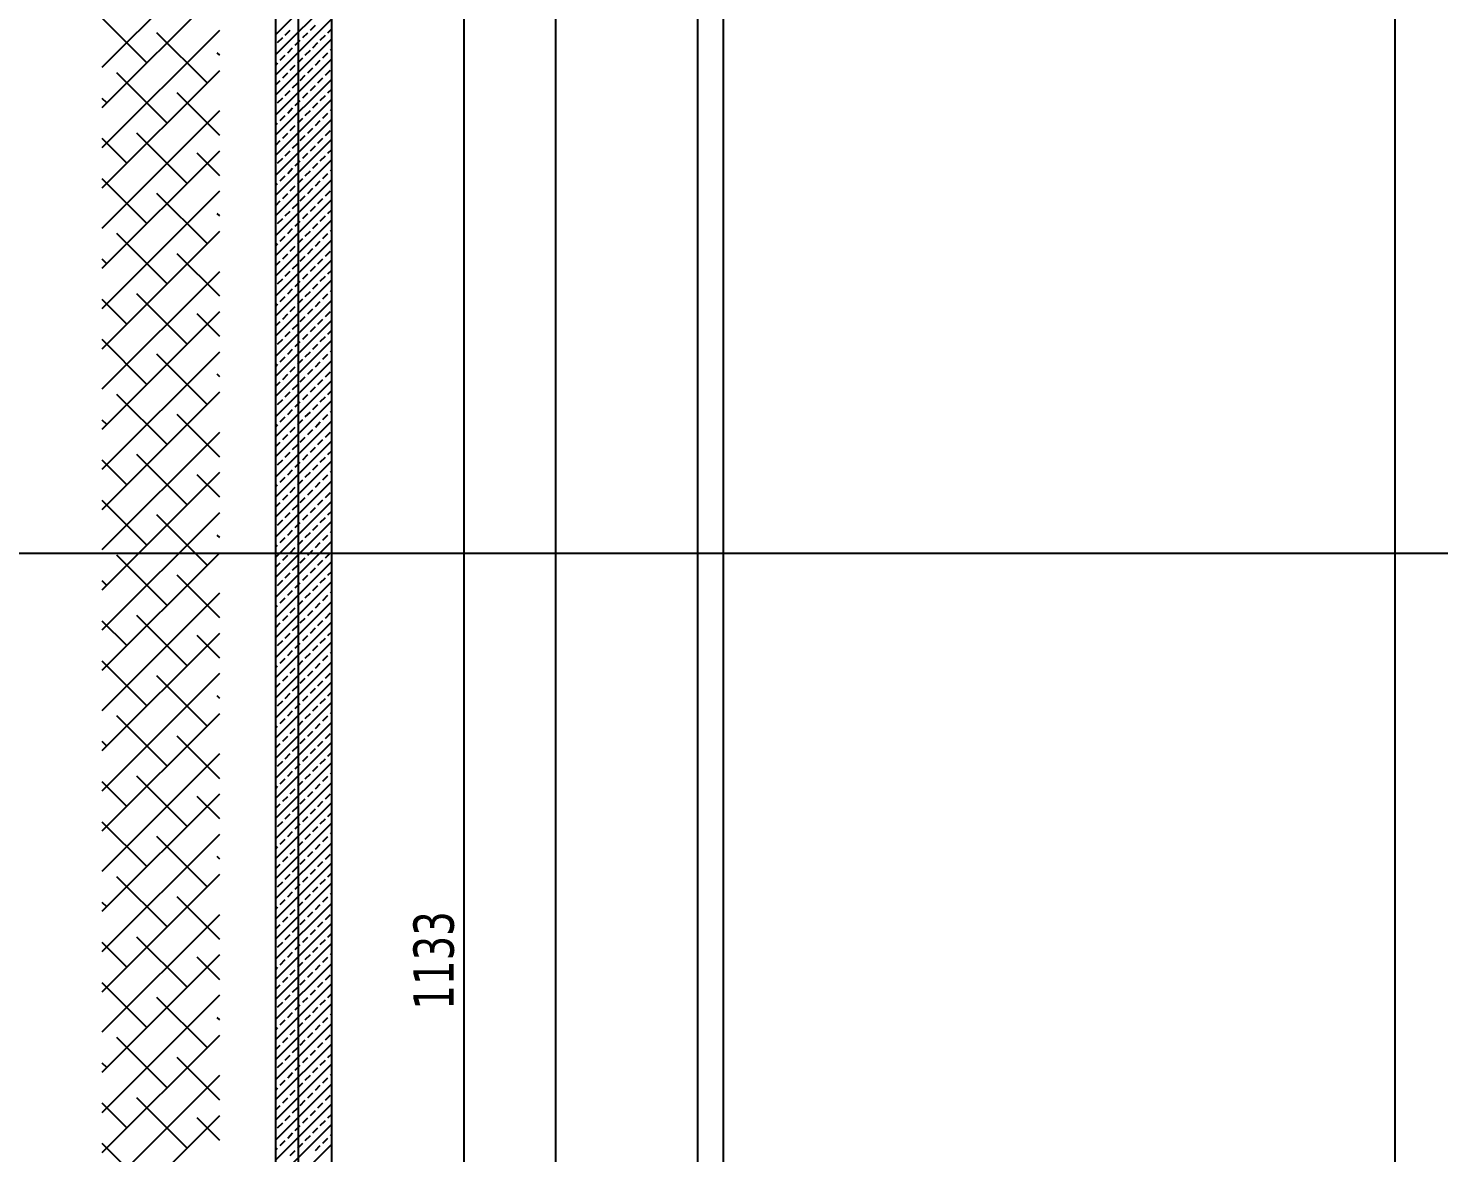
# Model space of a CAD drawing. Header units: millimetres. Extents: x 43168.9 to 43194.6, y -25545.1 to -25543.4.
# Drawn here: x 43169.0419 to 43169.1679, y -25544.6875 to -25544.587 of the extents above; entities that cross this region are included whole.
import ezdxf

# ---------------------------------------------------------------- set-up
doc = ezdxf.new("R2010")
doc.units = ezdxf.units.MM
doc.header["$LTSCALE"] = 200
doc.linetypes.add('DASHDOT', pattern=[1, 0.5, -0.25, 0, -0.25])
doc.linetypes.add('DASHDOT2', pattern=[0.5, 0.25, -0.125, 0, -0.125])
for name, color, linetype in [('aks_sgh', 5, 'DASHDOT2'), ('kolon-b.a_sgh', 6, 'Continuous'), ('olcuic_sgh', 183, 'Continuous'), ('tarama-betonarme_sgh', 223, 'Continuous'), ('tarama-zemin_sgh', 197, 'Continuous'), ('yapi-yaklasma_sgh', 41, 'DASHDOT')]:
    doc.layers.add(name, color=color, linetype=linetype)
doc.styles.add('dim', font='VERDANA.TTF', dxfattribs={"width": 0.7})

msp = doc.modelspace()

# ---------------------------------------------------------------- linework, layer by layer
at = {"layer": 'aks_sgh'}
for p, q in [((43169.066, -25543.74092), (43169.066, -25544.78992)), ((43169.089, -25543.74092), (43169.089, -25544.78992)), ((43169.99088, -25544.63392), (43169.01488, -25544.63392))]:
    msp.add_line(p, q, dxfattribs=at)
at = {"layer": 'kolon-b.a_sgh'}
for p, q in [((43169.064, -25544.78854), (43169.064, -25544.55692)), ((43169.069, -25544.78354), (43169.069, -25544.55692))]:
    msp.add_line(p, q, dxfattribs=at)
at = {"layer": 'olcuic_sgh'}
for p, q in [((43169.10169, -25543.91167), (43169.10169, -25544.78367)), ((43169.08081, -25544.55667), (43169.08081, -25544.78367))]:
    msp.add_line(p, q, dxfattribs=at)
at = {"layer": 'tarama-betonarme_sgh'}
for p, q in [((43169.064, -25544.58753), (43169.069, -25544.58253)), ((43169.064, -25544.58933), (43169.069, -25544.58433)), ((43169.064, -25544.59113), (43169.069, -25544.58613)), ((43169.06709, -25544.58714), (43169.06754, -25544.58669)), ((43169.064, -25544.59292), (43169.069, -25544.58792)), ((43169.06417, -25544.58826), (43169.06462, -25544.58781)), ((43169.06484, -25544.58759), (43169.06529, -25544.58714)), ((43169.06574, -25544.58849), (43169.06619, -25544.58804)), ((43169.06641, -25544.58781), (43169.06686, -25544.58737)), ((43169.06798, -25544.58804), (43169.06843, -25544.58759)), ((43169.06866, -25544.58737), (43169.069, -25544.58702)), ((43169.06439, -25544.58983), (43169.06484, -25544.58939)), ((43169.06507, -25544.58916), (43169.06551, -25544.58871)), ((43169.06664, -25544.58939), (43169.06709, -25544.58894)), ((43169.06731, -25544.58871), (43169.06776, -25544.58826)), ((43169.06821, -25544.58961), (43169.06866, -25544.58916)), ((43169.06888, -25544.58894), (43169.069, -25544.58882)), ((43169.064, -25544.59472), (43169.069, -25544.58972)), ((43169.064, -25544.59023), (43169.06417, -25544.59006)), ((43169.06529, -25544.59073), (43169.06574, -25544.59028)), ((43169.06596, -25544.59006), (43169.06641, -25544.58961)), ((43169.06686, -25544.59096), (43169.06731, -25544.59051)), ((43169.06754, -25544.59028), (43169.06798, -25544.58983)), ((43169.064, -25544.59651), (43169.069, -25544.59151)), ((43169.064, -25544.59202), (43169.06439, -25544.59163)), ((43169.06462, -25544.59141), (43169.06507, -25544.59096)), ((43169.06551, -25544.5923), (43169.06596, -25544.59186)), ((43169.06619, -25544.59163), (43169.06664, -25544.59118)), ((43169.06776, -25544.59186), (43169.06821, -25544.59141)), ((43169.06843, -25544.59118), (43169.06888, -25544.59073)), ((43169.06417, -25544.59365), (43169.06462, -25544.5932)), ((43169.06484, -25544.59298), (43169.06529, -25544.59253)), ((43169.06641, -25544.5932), (43169.06686, -25544.59275)), ((43169.06709, -25544.59253), (43169.06754, -25544.59208)), ((43169.06798, -25544.59343), (43169.06843, -25544.59298)), ((43169.06866, -25544.59275), (43169.069, -25544.59241)), ((43169.064, -25544.59831), (43169.069, -25544.59331)), ((43169.06507, -25544.59455), (43169.06551, -25544.5941)), ((43169.06574, -25544.59388), (43169.06619, -25544.59343)), ((43169.06664, -25544.59477), (43169.06709, -25544.59433)), ((43169.06731, -25544.5941), (43169.06776, -25544.59365)), ((43169.06888, -25544.59433), (43169.069, -25544.59421)), ((43169.064, -25544.60011), (43169.069, -25544.59511)), ((43169.064, -25544.59562), (43169.06417, -25544.59545)), ((43169.06439, -25544.59522), (43169.06484, -25544.59477)), ((43169.06529, -25544.59612), (43169.06574, -25544.59567)), ((43169.06596, -25544.59545), (43169.06641, -25544.595)), ((43169.06754, -25544.59567), (43169.06798, -25544.59522)), ((43169.06821, -25544.595), (43169.06866, -25544.59455)), ((43169.064, -25544.6019), (43169.069, -25544.5969)), ((43169.06462, -25544.59679), (43169.06507, -25544.59635)), ((43169.06619, -25544.59702), (43169.06664, -25544.59657)), ((43169.06686, -25544.59635), (43169.06731, -25544.5959)), ((43169.06776, -25544.59724), (43169.06821, -25544.59679)), ((43169.06843, -25544.59657), (43169.06888, -25544.59612)), ((43169.064, -25544.59741), (43169.06439, -25544.59702)), ((43169.06484, -25544.59837), (43169.06529, -25544.59792)), ((43169.06551, -25544.59769), (43169.06596, -25544.59724)), ((43169.06641, -25544.59859), (43169.06686, -25544.59814)), ((43169.06709, -25544.59792), (43169.06754, -25544.59747)), ((43169.06866, -25544.59814), (43169.069, -25544.5978)), ((43169.064, -25544.6037), (43169.069, -25544.5987)), ((43169.06417, -25544.59904), (43169.06462, -25544.59859)), ((43169.06507, -25544.59994), (43169.06551, -25544.59949)), ((43169.06574, -25544.59926), (43169.06619, -25544.59882)), ((43169.06731, -25544.59949), (43169.06776, -25544.59904)), ((43169.06798, -25544.59882), (43169.06843, -25544.59837)), ((43169.064, -25544.60549), (43169.069, -25544.60049)), ((43169.06439, -25544.60061), (43169.06484, -25544.60016)), ((43169.06596, -25544.60084), (43169.06641, -25544.60039)), ((43169.06664, -25544.60016), (43169.06709, -25544.59971)), ((43169.06754, -25544.60106), (43169.06798, -25544.60061)), ((43169.06821, -25544.60039), (43169.06866, -25544.59994)), ((43169.06888, -25544.59971), (43169.069, -25544.5996)), ((43169.064, -25544.601), (43169.06417, -25544.60084)), ((43169.06462, -25544.60218), (43169.06507, -25544.60173)), ((43169.06529, -25544.60151), (43169.06574, -25544.60106)), ((43169.06619, -25544.60241), (43169.06664, -25544.60196)), ((43169.06686, -25544.60173), (43169.06731, -25544.60128)), ((43169.06843, -25544.60196), (43169.06888, -25544.60151)), ((43169.064, -25544.60729), (43169.069, -25544.60229)), ((43169.064, -25544.6028), (43169.06439, -25544.60241)), ((43169.06551, -25544.60308), (43169.06596, -25544.60263)), ((43169.06709, -25544.60331), (43169.06754, -25544.60286)), ((43169.06776, -25544.60263), (43169.06821, -25544.60218)), ((43169.06866, -25544.60353), (43169.069, -25544.60319)), ((43169.064, -25544.60909), (43169.069, -25544.60409)), ((43169.06417, -25544.60443), (43169.06462, -25544.60398)), ((43169.06484, -25544.60375), (43169.06529, -25544.60331)), ((43169.06574, -25544.60465), (43169.06619, -25544.6042)), ((43169.06641, -25544.60398), (43169.06686, -25544.60353)), ((43169.06731, -25544.60488), (43169.06776, -25544.60443)), ((43169.06798, -25544.6042), (43169.06843, -25544.60375)), ((43169.06439, -25544.606), (43169.06484, -25544.60555)), ((43169.06507, -25544.60533), (43169.06551, -25544.60488)), ((43169.06596, -25544.60622), (43169.06641, -25544.60577)), ((43169.06664, -25544.60555), (43169.06709, -25544.6051)), ((43169.06821, -25544.60577), (43169.06866, -25544.60533)), ((43169.06888, -25544.6051), (43169.069, -25544.60498)), ((43169.064, -25544.61088), (43169.069, -25544.60588)), ((43169.064, -25544.60639), (43169.06417, -25544.60622)), ((43169.06529, -25544.6069), (43169.06574, -25544.60645)), ((43169.06686, -25544.60712), (43169.06731, -25544.60667)), ((43169.06754, -25544.60645), (43169.06798, -25544.606)), ((43169.06843, -25544.60735), (43169.06888, -25544.6069)), ((43169.064, -25544.61268), (43169.069, -25544.60768)), ((43169.064, -25544.60819), (43169.06439, -25544.6078)), ((43169.06462, -25544.60757), (43169.06507, -25544.60712)), ((43169.06551, -25544.60847), (43169.06596, -25544.60802)), ((43169.06619, -25544.6078), (43169.06664, -25544.60735)), ((43169.06709, -25544.60869), (43169.06754, -25544.60824)), ((43169.06776, -25544.60802), (43169.06821, -25544.60757)), ((43169.064, -25544.61447), (43169.069, -25544.60947)), ((43169.06417, -25544.60982), (43169.06462, -25544.60937)), ((43169.06484, -25544.60914), (43169.06529, -25544.60869)), ((43169.06574, -25544.61004), (43169.06619, -25544.60959)), ((43169.06641, -25544.60937), (43169.06686, -25544.60892)), ((43169.06798, -25544.60959), (43169.06843, -25544.60914)), ((43169.06866, -25544.60892), (43169.069, -25544.60858)), ((43169.06507, -25544.61071), (43169.06551, -25544.61027)), ((43169.06664, -25544.61094), (43169.06709, -25544.61049)), ((43169.06731, -25544.61027), (43169.06776, -25544.60982)), ((43169.06821, -25544.61116), (43169.06866, -25544.61071)), ((43169.06888, -25544.61049), (43169.069, -25544.61037)), ((43169.064, -25544.61627), (43169.069, -25544.61127)), ((43169.064, -25544.61178), (43169.06417, -25544.61161)), ((43169.06439, -25544.61139), (43169.06484, -25544.61094)), ((43169.06529, -25544.61229), (43169.06574, -25544.61184)), ((43169.06596, -25544.61161), (43169.06641, -25544.61116)), ((43169.06686, -25544.61251), (43169.06731, -25544.61206)), ((43169.06754, -25544.61184), (43169.06798, -25544.61139)), ((43169.064, -25544.61807), (43169.069, -25544.61307)), ((43169.064, -25544.61358), (43169.06439, -25544.61318)), ((43169.06462, -25544.61296), (43169.06507, -25544.61251)), ((43169.06619, -25544.61318), (43169.06664, -25544.61273)), ((43169.06776, -25544.61341), (43169.06821, -25544.61296)), ((43169.06843, -25544.61273), (43169.06888, -25544.61229)), ((43169.06484, -25544.61453), (43169.06529, -25544.61408)), ((43169.06551, -25544.61386), (43169.06596, -25544.61341)), ((43169.06641, -25544.61476), (43169.06686, -25544.61431)), ((43169.06709, -25544.61408), (43169.06754, -25544.61363)), ((43169.06798, -25544.61498), (43169.06843, -25544.61453)), ((43169.06866, -25544.61431), (43169.069, -25544.61396)), ((43169.064, -25544.61986), (43169.069, -25544.61486)), ((43169.06417, -25544.6152), (43169.06462, -25544.61476)), ((43169.06507, -25544.6161), (43169.06551, -25544.61565)), ((43169.06574, -25544.61543), (43169.06619, -25544.61498)), ((43169.06664, -25544.61633), (43169.06709, -25544.61588)), ((43169.06731, -25544.61565), (43169.06776, -25544.6152)), ((43169.06888, -25544.61588), (43169.069, -25544.61576)), ((43169.064, -25544.62166), (43169.069, -25544.61666)), ((43169.064, -25544.61717), (43169.06417, -25544.617)), ((43169.06439, -25544.61678), (43169.06484, -25544.61633)), ((43169.06596, -25544.617), (43169.06641, -25544.61655)), ((43169.06754, -25544.61722), (43169.06798, -25544.61678)), ((43169.06821, -25544.61655), (43169.06866, -25544.6161)), ((43169.06462, -25544.61835), (43169.06507, -25544.6179)), ((43169.06529, -25544.61767), (43169.06574, -25544.61722)), ((43169.06619, -25544.61857), (43169.06664, -25544.61812)), ((43169.06686, -25544.6179), (43169.06731, -25544.61745)), ((43169.06776, -25544.6188), (43169.06821, -25544.61835)), ((43169.06843, -25544.61812), (43169.06888, -25544.61767)), ((43169.064, -25544.62345), (43169.069, -25544.61845)), ((43169.064, -25544.61896), (43169.06439, -25544.61857)), ((43169.06484, -25544.61992), (43169.06529, -25544.61947)), ((43169.06551, -25544.61925), (43169.06596, -25544.6188)), ((43169.06709, -25544.61947), (43169.06754, -25544.61902)), ((43169.06866, -25544.61969), (43169.069, -25544.61935)), ((43169.064, -25544.62525), (43169.069, -25544.62025)), ((43169.06417, -25544.62059), (43169.06462, -25544.62014)), ((43169.06574, -25544.62082), (43169.06619, -25544.62037)), ((43169.06641, -25544.62014), (43169.06686, -25544.61969)), ((43169.06731, -25544.62104), (43169.06776, -25544.62059)), ((43169.06798, -25544.62037), (43169.06843, -25544.61992)), ((43169.064, -25544.62705), (43169.069, -25544.62205)), ((43169.06439, -25544.62216), (43169.06484, -25544.62171)), ((43169.06507, -25544.62149), (43169.06551, -25544.62104)), ((43169.06596, -25544.62239), (43169.06641, -25544.62194)), ((43169.06664, -25544.62171), (43169.06709, -25544.62127)), ((43169.06754, -25544.62261), (43169.06798, -25544.62216)), ((43169.06821, -25544.62194), (43169.06866, -25544.62149)), ((43169.06888, -25544.62127), (43169.069, -25544.62115)), ((43169.064, -25544.62256), (43169.06417, -25544.62239)), ((43169.06462, -25544.62374), (43169.06507, -25544.62329)), ((43169.06529, -25544.62306), (43169.06574, -25544.62261)), ((43169.06686, -25544.62329), (43169.06731, -25544.62284)), ((43169.06843, -25544.62351), (43169.06888, -25544.62306)), ((43169.064, -25544.62884), (43169.069, -25544.62384)), ((43169.064, -25544.62435), (43169.06439, -25544.62396)), ((43169.06551, -25544.62463), (43169.06596, -25544.62418)), ((43169.06619, -25544.62396), (43169.06664, -25544.62351)), ((43169.06709, -25544.62486), (43169.06754, -25544.62441)), ((43169.06776, -25544.62418), (43169.06821, -25544.62374)), ((43169.064, -25544.63064), (43169.069, -25544.62564)), ((43169.06417, -25544.62598), (43169.06462, -25544.62553)), ((43169.06484, -25544.62531), (43169.06529, -25544.62486)), ((43169.06574, -25544.6262), (43169.06619, -25544.62576)), ((43169.06641, -25544.62553), (43169.06686, -25544.62508)), ((43169.06798, -25544.62576), (43169.06843, -25544.62531)), ((43169.06866, -25544.62508), (43169.069, -25544.62474)), ((43169.06439, -25544.62755), (43169.06484, -25544.6271)), ((43169.06507, -25544.62688), (43169.06551, -25544.62643)), ((43169.06664, -25544.6271), (43169.06709, -25544.62665)), ((43169.06731, -25544.62643), (43169.06776, -25544.62598)), ((43169.06821, -25544.62733), (43169.06866, -25544.62688)), ((43169.06888, -25544.62665), (43169.069, -25544.62654)), ((43169.064, -25544.63243), (43169.069, -25544.62743)), ((43169.064, -25544.62794), (43169.06417, -25544.62778)), ((43169.06529, -25544.62845), (43169.06574, -25544.628)), ((43169.06596, -25544.62778), (43169.06641, -25544.62733)), ((43169.06686, -25544.62867), (43169.06731, -25544.62823)), ((43169.06754, -25544.628), (43169.06798, -25544.62755)), ((43169.06843, -25544.6289), (43169.06888, -25544.62845)), ((43169.064, -25544.63423), (43169.069, -25544.62923)), ((43169.064, -25544.62974), (43169.06439, -25544.62935)), ((43169.06462, -25544.62912), (43169.06507, -25544.62867)), ((43169.06551, -25544.63002), (43169.06596, -25544.62957)), ((43169.06619, -25544.62935), (43169.06664, -25544.6289)), ((43169.06776, -25544.62957), (43169.06821, -25544.62912)), ((43169.06417, -25544.63137), (43169.06462, -25544.63092)), ((43169.06484, -25544.6307), (43169.06529, -25544.63025)), ((43169.06641, -25544.63092), (43169.06686, -25544.63047)), ((43169.06709, -25544.63025), (43169.06754, -25544.6298)), ((43169.06798, -25544.63114), (43169.06843, -25544.6307)), ((43169.06866, -25544.63047), (43169.069, -25544.63013)), ((43169.064, -25544.63603), (43169.069, -25544.63103)), ((43169.06507, -25544.63227), (43169.06551, -25544.63182)), ((43169.06574, -25544.63159), (43169.06619, -25544.63114)), ((43169.06664, -25544.63249), (43169.06709, -25544.63204)), ((43169.06731, -25544.63182), (43169.06776, -25544.63137)), ((43169.06821, -25544.63272), (43169.06866, -25544.63227)), ((43169.06888, -25544.63204), (43169.069, -25544.63192)), ((43169.064, -25544.63782), (43169.069, -25544.63282)), ((43169.064, -25544.63333), (43169.06417, -25544.63316)), ((43169.06439, -25544.63294), (43169.06484, -25544.63249)), ((43169.06529, -25544.63384), (43169.06574, -25544.63339)), ((43169.06596, -25544.63316), (43169.06641, -25544.63272)), ((43169.06754, -25544.63339), (43169.06798, -25544.63294)), ((43169.064, -25544.63962), (43169.069, -25544.63462)), ((43169.064, -25544.63513), (43169.06439, -25544.63474)), ((43169.06462, -25544.63451), (43169.06507, -25544.63406)), ((43169.06619, -25544.63474), (43169.06664, -25544.63429)), ((43169.06686, -25544.63406), (43169.06731, -25544.63361)), ((43169.06776, -25544.63496), (43169.06821, -25544.63451)), ((43169.06843, -25544.63429), (43169.06888, -25544.63384)), ((43169.06484, -25544.63608), (43169.06529, -25544.63563)), ((43169.06551, -25544.63541), (43169.06596, -25544.63496)), ((43169.06641, -25544.63631), (43169.06686, -25544.63586)), ((43169.06709, -25544.63563), (43169.06754, -25544.63519)), ((43169.06866, -25544.63586), (43169.069, -25544.63552)), ((43169.064, -25544.64141), (43169.069, -25544.63641)), ((43169.06417, -25544.63676), (43169.06462, -25544.63631)), ((43169.06507, -25544.63765), (43169.06551, -25544.63721)), ((43169.06574, -25544.63698), (43169.06619, -25544.63653)), ((43169.06731, -25544.63721), (43169.06776, -25544.63676)), ((43169.06798, -25544.63653), (43169.06843, -25544.63608)), ((43169.06888, -25544.63743), (43169.069, -25544.63731)), ((43169.064, -25544.64321), (43169.069, -25544.63821)), ((43169.064, -25544.63872), (43169.06417, -25544.63855)), ((43169.06439, -25544.63833), (43169.06484, -25544.63788)), ((43169.06596, -25544.63855), (43169.06641, -25544.6381)), ((43169.06664, -25544.63788), (43169.06709, -25544.63743)), ((43169.06754, -25544.63878), (43169.06798, -25544.63833)), ((43169.06821, -25544.6381), (43169.06866, -25544.63765)), ((43169.06462, -25544.6399), (43169.06507, -25544.63945)), ((43169.06529, -25544.63923), (43169.06574, -25544.63878)), ((43169.06619, -25544.64012), (43169.06664, -25544.63968)), ((43169.06686, -25544.63945), (43169.06731, -25544.639)), ((43169.06843, -25544.63968), (43169.06888, -25544.63923)), ((43169.064, -25544.64501), (43169.069, -25544.64001)), ((43169.064, -25544.64052), (43169.06439, -25544.64012)), ((43169.06484, -25544.64147), (43169.06529, -25544.64102)), ((43169.06551, -25544.6408), (43169.06596, -25544.64035)), ((43169.06709, -25544.64102), (43169.06754, -25544.64057)), ((43169.06776, -25544.64035), (43169.06821, -25544.6399)), ((43169.06866, -25544.64125), (43169.069, -25544.6409)), ((43169.064, -25544.6468), (43169.069, -25544.6418)), ((43169.06417, -25544.64214), (43169.06462, -25544.6417)), ((43169.06574, -25544.64237), (43169.06619, -25544.64192)), ((43169.06641, -25544.6417), (43169.06686, -25544.64125)), ((43169.06731, -25544.64259), (43169.06776, -25544.64214)), ((43169.06798, -25544.64192), (43169.06843, -25544.64147)), ((43169.064, -25544.6486), (43169.069, -25544.6436)), ((43169.06439, -25544.64372), (43169.06484, -25544.64327)), ((43169.06507, -25544.64304), (43169.06551, -25544.64259)), ((43169.06596, -25544.64394), (43169.06641, -25544.64349)), ((43169.06664, -25544.64327), (43169.06709, -25544.64282)), ((43169.06821, -25544.64349), (43169.06866, -25544.64304)), ((43169.06888, -25544.64282), (43169.069, -25544.6427)), ((43169.064, -25544.64411), (43169.06417, -25544.64394)), ((43169.06462, -25544.64529), (43169.06507, -25544.64484)), ((43169.06529, -25544.64461), (43169.06574, -25544.64417)), ((43169.06686, -25544.64484), (43169.06731, -25544.64439)), ((43169.06754, -25544.64417), (43169.06798, -25544.64372)), ((43169.06843, -25544.64506), (43169.06888, -25544.64461)), ((43169.064, -25544.65039), (43169.069, -25544.64539)), ((43169.064, -25544.6459), (43169.06439, -25544.64551)), ((43169.06551, -25544.64619), (43169.06596, -25544.64574)), ((43169.06619, -25544.64551), (43169.06664, -25544.64506)), ((43169.06709, -25544.64641), (43169.06754, -25544.64596)), ((43169.06776, -25544.64574), (43169.06821, -25544.64529)), ((43169.064, -25544.65219), (43169.069, -25544.64719)), ((43169.06417, -25544.64753), (43169.06462, -25544.64708)), ((43169.06484, -25544.64686), (43169.06529, -25544.64641)), ((43169.06574, -25544.64776), (43169.06619, -25544.64731)), ((43169.06641, -25544.64708), (43169.06686, -25544.64664)), ((43169.06798, -25544.64731), (43169.06843, -25544.64686)), ((43169.06866, -25544.64664), (43169.069, -25544.64629)), ((43169.06439, -25544.6491), (43169.06484, -25544.64866)), ((43169.06507, -25544.64843), (43169.06551, -25544.64798)), ((43169.06664, -25544.64866), (43169.06709, -25544.64821)), ((43169.06731, -25544.64798), (43169.06776, -25544.64753)), ((43169.06821, -25544.64888), (43169.06866, -25544.64843)), ((43169.06888, -25544.64821), (43169.069, -25544.64809)), ((43169.064, -25544.65399), (43169.069, -25544.64899)), ((43169.064, -25544.6495), (43169.06417, -25544.64933)), ((43169.06529, -25544.65), (43169.06574, -25544.64955)), ((43169.06596, -25544.64933), (43169.06641, -25544.64888)), ((43169.06686, -25544.65023), (43169.06731, -25544.64978)), ((43169.06754, -25544.64955), (43169.06798, -25544.6491)), ((43169.064, -25544.65578), (43169.069, -25544.65078)), ((43169.064, -25544.65129), (43169.06439, -25544.6509)), ((43169.06462, -25544.65068), (43169.06507, -25544.65023)), ((43169.06551, -25544.65157), (43169.06596, -25544.65113)), ((43169.06619, -25544.6509), (43169.06664, -25544.65045)), ((43169.06776, -25544.65113), (43169.06821, -25544.65068)), ((43169.06843, -25544.65045), (43169.06888, -25544.65)), ((43169.06484, -25544.65225), (43169.06529, -25544.6518)), ((43169.06641, -25544.65247), (43169.06686, -25544.65202)), ((43169.06709, -25544.6518), (43169.06754, -25544.65135)), ((43169.06798, -25544.6527), (43169.06843, -25544.65225)), ((43169.06866, -25544.65202), (43169.069, -25544.65168)), ((43169.064, -25544.65758), (43169.069, -25544.65258)), ((43169.06417, -25544.65292), (43169.06462, -25544.65247)), ((43169.06507, -25544.65382), (43169.06551, -25544.65337)), ((43169.06574, -25544.65315), (43169.06619, -25544.6527)), ((43169.06664, -25544.65404), (43169.06709, -25544.65359)), ((43169.06731, -25544.65337), (43169.06776, -25544.65292)), ((43169.06888, -25544.65359), (43169.069, -25544.65348)), ((43169.064, -25544.65938), (43169.069, -25544.65438)), ((43169.064, -25544.65489), (43169.06417, -25544.65472)), ((43169.06439, -25544.65449), (43169.06484, -25544.65404)), ((43169.06529, -25544.65539), (43169.06574, -25544.65494)), ((43169.06596, -25544.65472), (43169.06641, -25544.65427)), ((43169.06754, -25544.65494), (43169.06798, -25544.65449)), ((43169.06821, -25544.65427), (43169.06866, -25544.65382)), ((43169.064, -25544.66117), (43169.069, -25544.65617)), ((43169.06462, -25544.65606), (43169.06507, -25544.65562)), ((43169.06619, -25544.65629), (43169.06664, -25544.65584)), ((43169.06686, -25544.65562), (43169.06731, -25544.65517)), ((43169.06776, -25544.65651), (43169.06821, -25544.65606)), ((43169.06843, -25544.65584), (43169.06888, -25544.65539)), ((43169.064, -25544.65668), (43169.06439, -25544.65629)), ((43169.06484, -25544.65764), (43169.06529, -25544.65719)), ((43169.06551, -25544.65696), (43169.06596, -25544.65651)), ((43169.06641, -25544.65786), (43169.06686, -25544.65741)), ((43169.06709, -25544.65719), (43169.06754, -25544.65674)), ((43169.06866, -25544.65741), (43169.069, -25544.65707)), ((43169.064, -25544.66297), (43169.069, -25544.65797)), ((43169.06417, -25544.65831), (43169.06462, -25544.65786)), ((43169.06574, -25544.65853), (43169.06619, -25544.65808)), ((43169.06731, -25544.65876), (43169.06776, -25544.65831)), ((43169.06798, -25544.65808), (43169.06843, -25544.65764)), ((43169.064, -25544.66476), (43169.069, -25544.65976)), ((43169.06439, -25544.65988), (43169.06484, -25544.65943)), ((43169.06507, -25544.65921), (43169.06551, -25544.65876)), ((43169.06596, -25544.66011), (43169.06641, -25544.65966)), ((43169.06664, -25544.65943), (43169.06709, -25544.65898)), ((43169.06754, -25544.66033), (43169.06798, -25544.65988)), ((43169.06821, -25544.65966), (43169.06866, -25544.65921)), ((43169.06888, -25544.65898), (43169.069, -25544.65887)), ((43169.064, -25544.66027), (43169.06417, -25544.66011)), ((43169.06462, -25544.66145), (43169.06507, -25544.661)), ((43169.06529, -25544.66078), (43169.06574, -25544.66033)), ((43169.06619, -25544.66168), (43169.06664, -25544.66123)), ((43169.06686, -25544.661), (43169.06731, -25544.66055)), ((43169.06843, -25544.66123), (43169.06888, -25544.66078)), ((43169.064, -25544.66656), (43169.069, -25544.66156)), ((43169.064, -25544.66207), (43169.06439, -25544.66168)), ((43169.06551, -25544.66235), (43169.06596, -25544.6619)), ((43169.06709, -25544.66258), (43169.06754, -25544.66213)), ((43169.06776, -25544.6619), (43169.06821, -25544.66145)), ((43169.06866, -25544.6628), (43169.069, -25544.66246)), ((43169.064, -25544.66836), (43169.069, -25544.66336)), ((43169.06417, -25544.6637), (43169.06462, -25544.66325)), ((43169.06484, -25544.66302), (43169.06529, -25544.66258)), ((43169.06574, -25544.66392), (43169.06619, -25544.66347)), ((43169.06641, -25544.66325), (43169.06686, -25544.6628)), ((43169.06731, -25544.66415), (43169.06776, -25544.6637)), ((43169.06798, -25544.66347), (43169.06843, -25544.66302)), ((43169.06439, -25544.66527), (43169.06484, -25544.66482)), ((43169.06507, -25544.6646), (43169.06551, -25544.66415)), ((43169.06664, -25544.66482), (43169.06709, -25544.66437)), ((43169.06821, -25544.66504), (43169.06866, -25544.6646)), ((43169.06888, -25544.66437), (43169.069, -25544.66425)), ((43169.064, -25544.67015), (43169.069, -25544.66515)), ((43169.064, -25544.66566), (43169.06417, -25544.66549)), ((43169.06529, -25544.66617), (43169.06574, -25544.66572)), ((43169.06596, -25544.66549), (43169.06641, -25544.66504)), ((43169.06686, -25544.66639), (43169.06731, -25544.66594)), ((43169.06754, -25544.66572), (43169.06798, -25544.66527)), ((43169.06843, -25544.66662), (43169.06888, -25544.66617)), ((43169.064, -25544.67195), (43169.069, -25544.66695)), ((43169.064, -25544.66746), (43169.06439, -25544.66707)), ((43169.06462, -25544.66684), (43169.06507, -25544.66639)), ((43169.06551, -25544.66774), (43169.06596, -25544.66729)), ((43169.06619, -25544.66707), (43169.06664, -25544.66662)), ((43169.06709, -25544.66796), (43169.06754, -25544.66751)), ((43169.06776, -25544.66729), (43169.06821, -25544.66684)), ((43169.064, -25544.67374), (43169.069, -25544.66874)), ((43169.06417, -25544.66909), (43169.06462, -25544.66864)), ((43169.06484, -25544.66841), (43169.06529, -25544.66796)), ((43169.06641, -25544.66864), (43169.06686, -25544.66819)), ((43169.06798, -25544.66886), (43169.06843, -25544.66841)), ((43169.06866, -25544.66819), (43169.069, -25544.66785)), ((43169.06507, -25544.66998), (43169.06551, -25544.66953)), ((43169.06574, -25544.66931), (43169.06619, -25544.66886)), ((43169.06664, -25544.67021), (43169.06709, -25544.66976)), ((43169.06731, -25544.66953), (43169.06776, -25544.66909)), ((43169.06821, -25544.67043), (43169.06866, -25544.66998)), ((43169.06888, -25544.66976), (43169.069, -25544.66964)), ((43169.064, -25544.67554), (43169.069, -25544.67054)), ((43169.064, -25544.67105), (43169.06417, -25544.67088)), ((43169.06439, -25544.67066), (43169.06484, -25544.67021)), ((43169.06529, -25544.67156), (43169.06574, -25544.67111)), ((43169.06596, -25544.67088), (43169.06641, -25544.67043)), ((43169.06686, -25544.67178), (43169.06731, -25544.67133)), ((43169.06754, -25544.67111), (43169.06798, -25544.67066)), ((43169.064, -25544.67734), (43169.069, -25544.67234)), ((43169.064, -25544.67285), (43169.06439, -25544.67245)), ((43169.06462, -25544.67223), (43169.06507, -25544.67178)), ((43169.06619, -25544.67245), (43169.06664, -25544.672)), ((43169.06776, -25544.67268), (43169.06821, -25544.67223)), ((43169.06843, -25544.672), (43169.06888, -25544.67156)), ((43169.06484, -25544.6738), (43169.06529, -25544.67335)), ((43169.06551, -25544.67313), (43169.06596, -25544.67268)), ((43169.06641, -25544.67402), (43169.06686, -25544.67358)), ((43169.06709, -25544.67335), (43169.06754, -25544.6729)), ((43169.06798, -25544.67425), (43169.06843, -25544.6738)), ((43169.06866, -25544.67358), (43169.069, -25544.67323)), ((43169.064, -25544.67913), (43169.069, -25544.67413)), ((43169.06417, -25544.67447), (43169.06462, -25544.67402)), ((43169.06507, -25544.67537), (43169.06551, -25544.67492)), ((43169.06574, -25544.6747), (43169.06619, -25544.67425)), ((43169.06731, -25544.67492), (43169.06776, -25544.67447)), ((43169.06888, -25544.67515), (43169.069, -25544.67503)), ((43169.064, -25544.68093), (43169.069, -25544.67593)), ((43169.064, -25544.67644), (43169.06417, -25544.67627)), ((43169.06439, -25544.67605), (43169.06484, -25544.6756)), ((43169.06596, -25544.67627), (43169.06641, -25544.67582)), ((43169.06664, -25544.6756), (43169.06709, -25544.67515)), ((43169.06754, -25544.67649), (43169.06798, -25544.67605)), ((43169.06821, -25544.67582), (43169.06866, -25544.67537)), ((43169.06462, -25544.67762), (43169.06507, -25544.67717)), ((43169.06529, -25544.67694), (43169.06574, -25544.67649)), ((43169.06619, -25544.67784), (43169.06664, -25544.67739)), ((43169.06686, -25544.67717), (43169.06731, -25544.67672)), ((43169.06776, -25544.67807), (43169.06821, -25544.67762)), ((43169.06843, -25544.67739), (43169.06888, -25544.67694)), ((43169.064, -25544.68272), (43169.069, -25544.67772)), ((43169.064, -25544.67823), (43169.06439, -25544.67784)), ((43169.06484, -25544.67919), (43169.06529, -25544.67874)), ((43169.06551, -25544.67851), (43169.06596, -25544.67807)), ((43169.06709, -25544.67874), (43169.06754, -25544.67829)), ((43169.06866, -25544.67896), (43169.069, -25544.67862)), ((43169.064, -25544.68452), (43169.069, -25544.67952)), ((43169.06417, -25544.67986), (43169.06462, -25544.67941)), ((43169.06574, -25544.68009), (43169.06619, -25544.67964)), ((43169.06641, -25544.67941), (43169.06686, -25544.67896)), ((43169.06731, -25544.68031), (43169.06776, -25544.67986)), ((43169.06798, -25544.67964), (43169.06843, -25544.67919)), ((43169.064, -25544.68632), (43169.069, -25544.68132)), ((43169.06439, -25544.68143), (43169.06484, -25544.68098)), ((43169.06507, -25544.68076), (43169.06551, -25544.68031)), ((43169.06596, -25544.68166), (43169.06641, -25544.68121)), ((43169.06664, -25544.68098), (43169.06709, -25544.68054)), ((43169.06821, -25544.68121), (43169.06866, -25544.68076)), ((43169.06888, -25544.68054), (43169.069, -25544.68042)), ((43169.064, -25544.68183), (43169.06417, -25544.68166)), ((43169.06462, -25544.68301), (43169.06507, -25544.68256)), ((43169.06529, -25544.68233), (43169.06574, -25544.68188)), ((43169.06686, -25544.68256), (43169.06731, -25544.68211)), ((43169.06754, -25544.68188), (43169.06798, -25544.68143)), ((43169.06843, -25544.68278), (43169.06888, -25544.68233)), ((43169.064, -25544.68811), (43169.069, -25544.68311)), ((43169.064, -25544.68362), (43169.06439, -25544.68323)), ((43169.06551, -25544.6839), (43169.06596, -25544.68345)), ((43169.06619, -25544.68323), (43169.06664, -25544.68278)), ((43169.06709, -25544.68413), (43169.06754, -25544.68368)), ((43169.06776, -25544.68345), (43169.06821, -25544.68301)), ((43169.064, -25544.68991), (43169.069, -25544.68491)), ((43169.06417, -25544.68525), (43169.06462, -25544.6848)), ((43169.06484, -25544.68458), (43169.06529, -25544.68413)), ((43169.06574, -25544.68547), (43169.06619, -25544.68503)), ((43169.06641, -25544.6848), (43169.06686, -25544.68435)), ((43169.06798, -25544.68503), (43169.06843, -25544.68458)), ((43169.06866, -25544.68435), (43169.069, -25544.68401)), ((43169.06439, -25544.68682), (43169.06484, -25544.68637)), ((43169.06507, -25544.68615), (43169.06551, -25544.6857)), ((43169.06664, -25544.68637), (43169.06709, -25544.68592)), ((43169.06731, -25544.6857), (43169.06776, -25544.68525)), ((43169.06821, -25544.6866), (43169.06866, -25544.68615)), ((43169.06888, -25544.68592), (43169.069, -25544.68581)), ((43169.064, -25544.6917), (43169.069, -25544.6867)), ((43169.064, -25544.68721), (43169.06417, -25544.68705)), ((43169.06529, -25544.68772), (43169.06574, -25544.68727)), ((43169.06596, -25544.68705), (43169.06641, -25544.6866)), ((43169.06754, -25544.68727), (43169.06798, -25544.68682))]:
    msp.add_line(p, q, dxfattribs=at)
at = {"layer": 'tarama-zemin_sgh'}
for p, q in [((43169.0485, -25544.59046), (43169.059, -25544.57996)), ((43169.0485, -25544.59405), (43169.059, -25544.58355)), ((43169.05249, -25544.59006), (43169.0485, -25544.58607)), ((43169.0485, -25544.59764), (43169.059, -25544.58714)), ((43169.05788, -25544.59186), (43169.05339, -25544.58737)), ((43169.059, -25544.58938), (43169.05878, -25544.58916)), ((43169.0485, -25544.60124), (43169.059, -25544.59074)), ((43169.05429, -25544.59545), (43169.0498, -25544.59096)), ((43169.059, -25544.59657), (43169.05519, -25544.59275)), ((43169.0489, -25544.59365), (43169.0485, -25544.59325)), ((43169.0485, -25544.60483), (43169.059, -25544.59433)), ((43169.0507, -25544.59904), (43169.0485, -25544.59684)), ((43169.05609, -25544.60084), (43169.0516, -25544.59635)), ((43169.0485, -25544.60842), (43169.059, -25544.59792)), ((43169.059, -25544.60016), (43169.05698, -25544.59814)), ((43169.05249, -25544.60443), (43169.0485, -25544.60043)), ((43169.0485, -25544.61201), (43169.059, -25544.60151)), ((43169.05788, -25544.60622), (43169.05339, -25544.60173)), ((43169.059, -25544.60375), (43169.05878, -25544.60353)), ((43169.0485, -25544.61561), (43169.059, -25544.60511)), ((43169.05429, -25544.60982), (43169.0498, -25544.60533)), ((43169.0489, -25544.60802), (43169.0485, -25544.60762)), ((43169.059, -25544.61093), (43169.05519, -25544.60712)), ((43169.0485, -25544.6192), (43169.059, -25544.6087)), ((43169.05609, -25544.6152), (43169.0516, -25544.61071)), ((43169.0507, -25544.61341), (43169.0485, -25544.61121)), ((43169.0485, -25544.62279), (43169.059, -25544.61229)), ((43169.059, -25544.61453), (43169.05698, -25544.61251)), ((43169.05249, -25544.6188), (43169.0485, -25544.6148)), ((43169.0485, -25544.62638), (43169.059, -25544.61588)), ((43169.05788, -25544.62059), (43169.05339, -25544.6161)), ((43169.059, -25544.61812), (43169.05878, -25544.6179)), ((43169.0485, -25544.62997), (43169.059, -25544.61947)), ((43169.05429, -25544.62418), (43169.0498, -25544.61969)), ((43169.0489, -25544.62239), (43169.0485, -25544.62199)), ((43169.059, -25544.6253), (43169.05519, -25544.62149)), ((43169.0485, -25544.63357), (43169.059, -25544.62307)), ((43169.0507, -25544.62778), (43169.0485, -25544.62558)), ((43169.05609, -25544.62957), (43169.0516, -25544.62508)), ((43169.0485, -25544.63716), (43169.059, -25544.62666)), ((43169.059, -25544.62889), (43169.05698, -25544.62688)), ((43169.05249, -25544.63316), (43169.0485, -25544.62917)), ((43169.0485, -25544.64075), (43169.059, -25544.63025)), ((43169.05788, -25544.63496), (43169.05339, -25544.63047)), ((43169.059, -25544.63249), (43169.05878, -25544.63227)), ((43169.0485, -25544.64434), (43169.059, -25544.63384)), ((43169.05429, -25544.63855), (43169.0498, -25544.63406)), ((43169.059, -25544.63967), (43169.05519, -25544.63586)), ((43169.0489, -25544.63676), (43169.0485, -25544.63636)), ((43169.0485, -25544.64793), (43169.059, -25544.63743)), ((43169.05609, -25544.64394), (43169.0516, -25544.63945)), ((43169.0507, -25544.64214), (43169.0485, -25544.63995)), ((43169.0485, -25544.65153), (43169.059, -25544.64103)), ((43169.059, -25544.64326), (43169.05698, -25544.64125)), ((43169.05249, -25544.64753), (43169.0485, -25544.64354)), ((43169.0485, -25544.65512), (43169.059, -25544.64462)), ((43169.05788, -25544.64933), (43169.05339, -25544.64484)), ((43169.059, -25544.64686), (43169.05878, -25544.64664)), ((43169.0485, -25544.65871), (43169.059, -25544.64821)), ((43169.05429, -25544.65292), (43169.0498, -25544.64843)), ((43169.0489, -25544.65113), (43169.0485, -25544.65072)), ((43169.059, -25544.65404), (43169.05519, -25544.65023)), ((43169.0485, -25544.6623), (43169.059, -25544.6518)), ((43169.0507, -25544.65651), (43169.0485, -25544.65432)), ((43169.05609, -25544.65831), (43169.0516, -25544.65382)), ((43169.0485, -25544.66589), (43169.059, -25544.65539)), ((43169.059, -25544.65763), (43169.05698, -25544.65562)), ((43169.05249, -25544.6619), (43169.0485, -25544.65791)), ((43169.0485, -25544.66949), (43169.059, -25544.65899)), ((43169.05788, -25544.6637), (43169.05339, -25544.65921)), ((43169.059, -25544.66122), (43169.05878, -25544.661)), ((43169.0485, -25544.67308), (43169.059, -25544.66258)), ((43169.05429, -25544.66729), (43169.0498, -25544.6628)), ((43169.059, -25544.66841), (43169.05519, -25544.6646)), ((43169.0489, -25544.66549), (43169.0485, -25544.66509)), ((43169.0485, -25544.67667), (43169.059, -25544.66617)), ((43169.0507, -25544.67088), (43169.0485, -25544.66868)), ((43169.05609, -25544.67268), (43169.0516, -25544.66819)), ((43169.0485, -25544.68026), (43169.059, -25544.66976)), ((43169.059, -25544.672), (43169.05698, -25544.66998)), ((43169.05249, -25544.67627), (43169.0485, -25544.67228)), ((43169.0485, -25544.68386), (43169.059, -25544.67336)), ((43169.05788, -25544.67807), (43169.05339, -25544.67358)), ((43169.059, -25544.67559), (43169.05878, -25544.67537)), ((43169.0485, -25544.68745), (43169.059, -25544.67695)), ((43169.05429, -25544.68166), (43169.0498, -25544.67717)), ((43169.0489, -25544.67986), (43169.0485, -25544.67946)), ((43169.059, -25544.68278), (43169.05519, -25544.67896)), ((43169.0485, -25544.69104), (43169.059, -25544.68054)), ((43169.05609, -25544.68705), (43169.0516, -25544.68256)), ((43169.0507, -25544.68525), (43169.0485, -25544.68305)), ((43169.0485, -25544.69463), (43169.059, -25544.68413)), ((43169.059, -25544.68637), (43169.05698, -25544.68435)), ((43169.05249, -25544.69064), (43169.0485, -25544.68664))]:
    msp.add_line(p, q, dxfattribs=at)
at = {"layer": 'yapi-yaklasma_sgh'}
for p, q in [((43169.104, -25544.78759), (43169.104, -25543.79476)), ((43169.164, -25544.72615), (43169.164, -25543.79832))]:
    msp.add_line(p, q, dxfattribs=at)

# ---------------------------------------------------------------- texts
at = {"layer": 'olcuic_sgh', "color": 2, "style": 'dim', "width": 0.7}
msp.add_text('1133', height=0.0036, rotation=90, dxfattribs=at).set_placement((43169.0799, -25544.67468))

doc.saveas('drawing.dxf')
